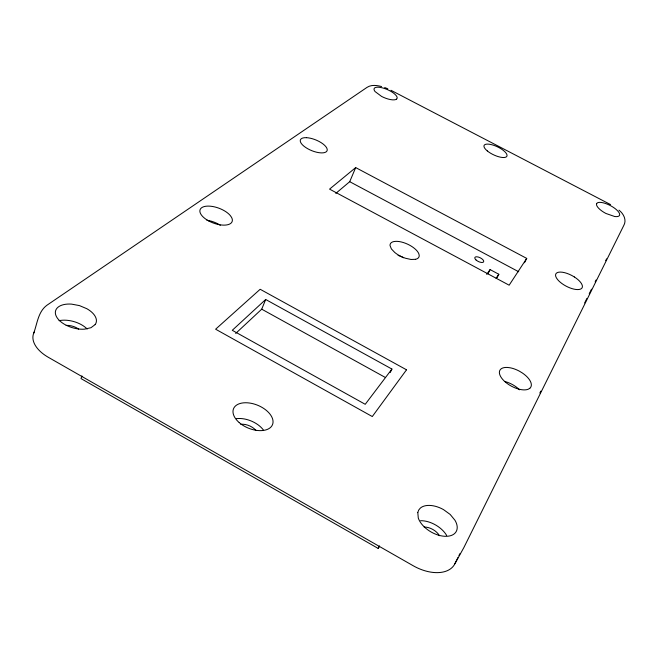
<?xml version="1.0" encoding="UTF-8"?>
<svg xmlns="http://www.w3.org/2000/svg" width="658" height="658" viewBox="0 0 658 658"><rect width="100%" height="100%" fill="white"/><g stroke="black" fill="none" stroke-linecap="round" stroke-linejoin="round"><path stroke-width="0.99" d="M33.574 333.557C37.235 323.966 37.958 311.752 46.981 305.205L367.049 87.358C371.342 84.52 376.87 85.293 381.566 86.543M81.937 375.915L81.024 378.589L378.161 548.427L379.329 546.494M235.671 333.458L261.719 309.178L265.684 299.489L391.921 369.056L390.26 372.518M335.794 193.411L349.711 181.69L355.69 167.584L526.721 258.405L524.5 262.731M34.397 331.78A34.808 19.748 15.7 0 0 48.437 357.368L413.117 565.699A35.59 21.763 30.2 0 0 454.859 563.791L458.05 557.367M458.971 555.525L459.884 553.691M539.864 392.974L540.777 391.132M584.649 302.968L586.936 298.378M589.223 293.781L591.509 289.191M595.161 281.846L596.082 280.012M605.673 260.724L606.594 258.882M487.956 273.86L490.095 269.591L498.822 274.254L497.103 277.668M378.161 548.427L379.477 545.877M454.859 563.791L463.824 547.645L623.661 225.694C626.992 220.175 623.595 213.702 618.997 210.157M526.721 258.405L509.144 285.194L329.568 189.126L355.69 167.584M496.058 278.268L498.822 274.254M486.69 274.361L490.095 269.591M391.921 369.056L365.231 404.3L232.274 330.3L265.684 299.489M384.675 87.53L387.809 88.772M390.992 90.294L610.575 204.597M349.711 181.69L518.71 271.762M261.719 309.178L385.563 377.585M66.137 325.389A12.239 6.851 15.9 0 1 78.664 329.099M240.754 424.303A12.189 7.296 22.2 0 1 255.929 430.447M424.147 527.05A12.51 7.551 30 0 1 439.454 535.719M420.544 520.708A21.451 12.946 30 0 1 446.683 535.497M236.403 418.661A20.908 12.51 22.2 0 1 263.381 429.987M59.039 320.685A20.974 11.745 15.9 0 1 87.201 329.033M504.653 381.443A17.503 8.62 28.6 0 1 519.54 389.799M398.074 255.386A15.669 7.065 24.7 0 1 403.625 257.772M206.842 220.224A16.993 8.052 20.2 0 1 220.315 225.258M417.797 512.434L418.282 518.052A21.615 12.79 29.9 0 0 444.586 536.278A21.615 12.79 29.9 0 0 454.966 520.264L450.187 514.457L443.525 509.621A21.615 12.79 29.9 0 0 420.298 508.124L418.694 510.073L417.797 512.434M596.707 203.528L596.485 204.399A12.856 4.524 27.4 0 0 605.895 213.455L614.662 216.507A12.856 4.524 27.4 0 0 617.681 210.897A12.856 4.524 27.4 0 0 601.618 202.499L599.874 202.36A12.856 4.524 27.4 0 0 596.707 203.528M406.521 369.804L372.288 416.547L215.618 329.206L260.165 289.273L406.521 369.804M95.163 324.575L90.96 327.717L84.421 329.173A21.122 11.597 16.2 0 1 56.391 316.539A21.122 11.597 16.2 0 1 71.549 304.119L79.462 305.6L86.84 308.709A21.122 11.597 16.2 0 1 95.163 324.575M529.805 388.31L528.185 389.256A17.61 8.496 28.5 0 1 514.383 387.611L511.25 386.098A17.61 8.496 28.5 0 1 499.504 373.686A17.61 8.496 28.5 0 1 507.417 367.444L510.246 367.806A17.61 8.496 28.5 0 1 519.417 371.194L522.329 372.963A17.61 8.496 28.5 0 1 529.805 388.31M396.478 99.169L395.499 99.629A12.477 4.335 23.4 0 1 381.566 96.413L375.035 91.528A12.477 4.335 23.4 0 1 380.743 87.489A12.477 4.335 23.4 0 1 396.067 95.451L396.823 96.586A12.477 4.335 23.4 0 1 396.478 99.169M415.568 259.31L411.003 259.474L405.435 258.232A15.759 6.95 24.7 0 1 394.792 252.507L391.387 248.921L390.029 245.582A15.759 6.95 24.7 0 1 393.854 241.56L395.968 241.338A15.759 6.95 24.7 0 1 418.743 253.56L419.195 255.164A15.759 6.95 24.7 0 1 415.568 259.31M306.464 137.678L304.399 137.719A14.41 5.733 22.3 0 0 302.417 144.801A14.41 5.733 22.3 0 0 318.834 152.664L321.194 152.895A14.41 5.733 22.3 0 0 327.19 149.259A14.41 5.733 22.3 0 0 319.048 141.437L316.547 140.244A14.41 5.733 22.3 0 0 306.464 137.678M574.352 276.96L571.876 275.521A14.854 6.045 27.8 0 0 558.815 272.182A14.854 6.045 27.8 0 0 556.413 277.906L557.597 279.584A14.854 6.045 27.8 0 0 573.866 289.109A14.854 6.045 27.8 0 0 582.198 285.161L581.466 283.606A14.854 6.045 27.8 0 0 574.352 276.96M208.693 220.932L205.979 219.27A17.092 7.929 20.4 0 1 205.543 206.299A17.092 7.929 20.4 0 1 230.242 215.495L231.534 217.337A17.092 7.929 20.4 0 1 226.706 224.937A17.092 7.929 20.4 0 1 208.693 220.932M239.208 422.592A21.056 12.354 22.3 0 0 272.494 424.681A21.056 12.354 22.3 0 0 247.342 402.803A21.056 12.354 22.3 0 0 239.208 422.592M487.307 150.929A12.609 4.442 25.3 0 0 506.644 156.579A12.609 4.442 25.3 0 0 492.529 144.933A12.609 4.442 25.3 0 0 487.307 150.929M476.005 259.951A4.919 2.089 26.2 0 0 483.581 261.933A4.919 2.089 26.2 0 0 478.177 257.007A4.919 2.089 26.2 0 0 476.005 259.951"/></g></svg>
